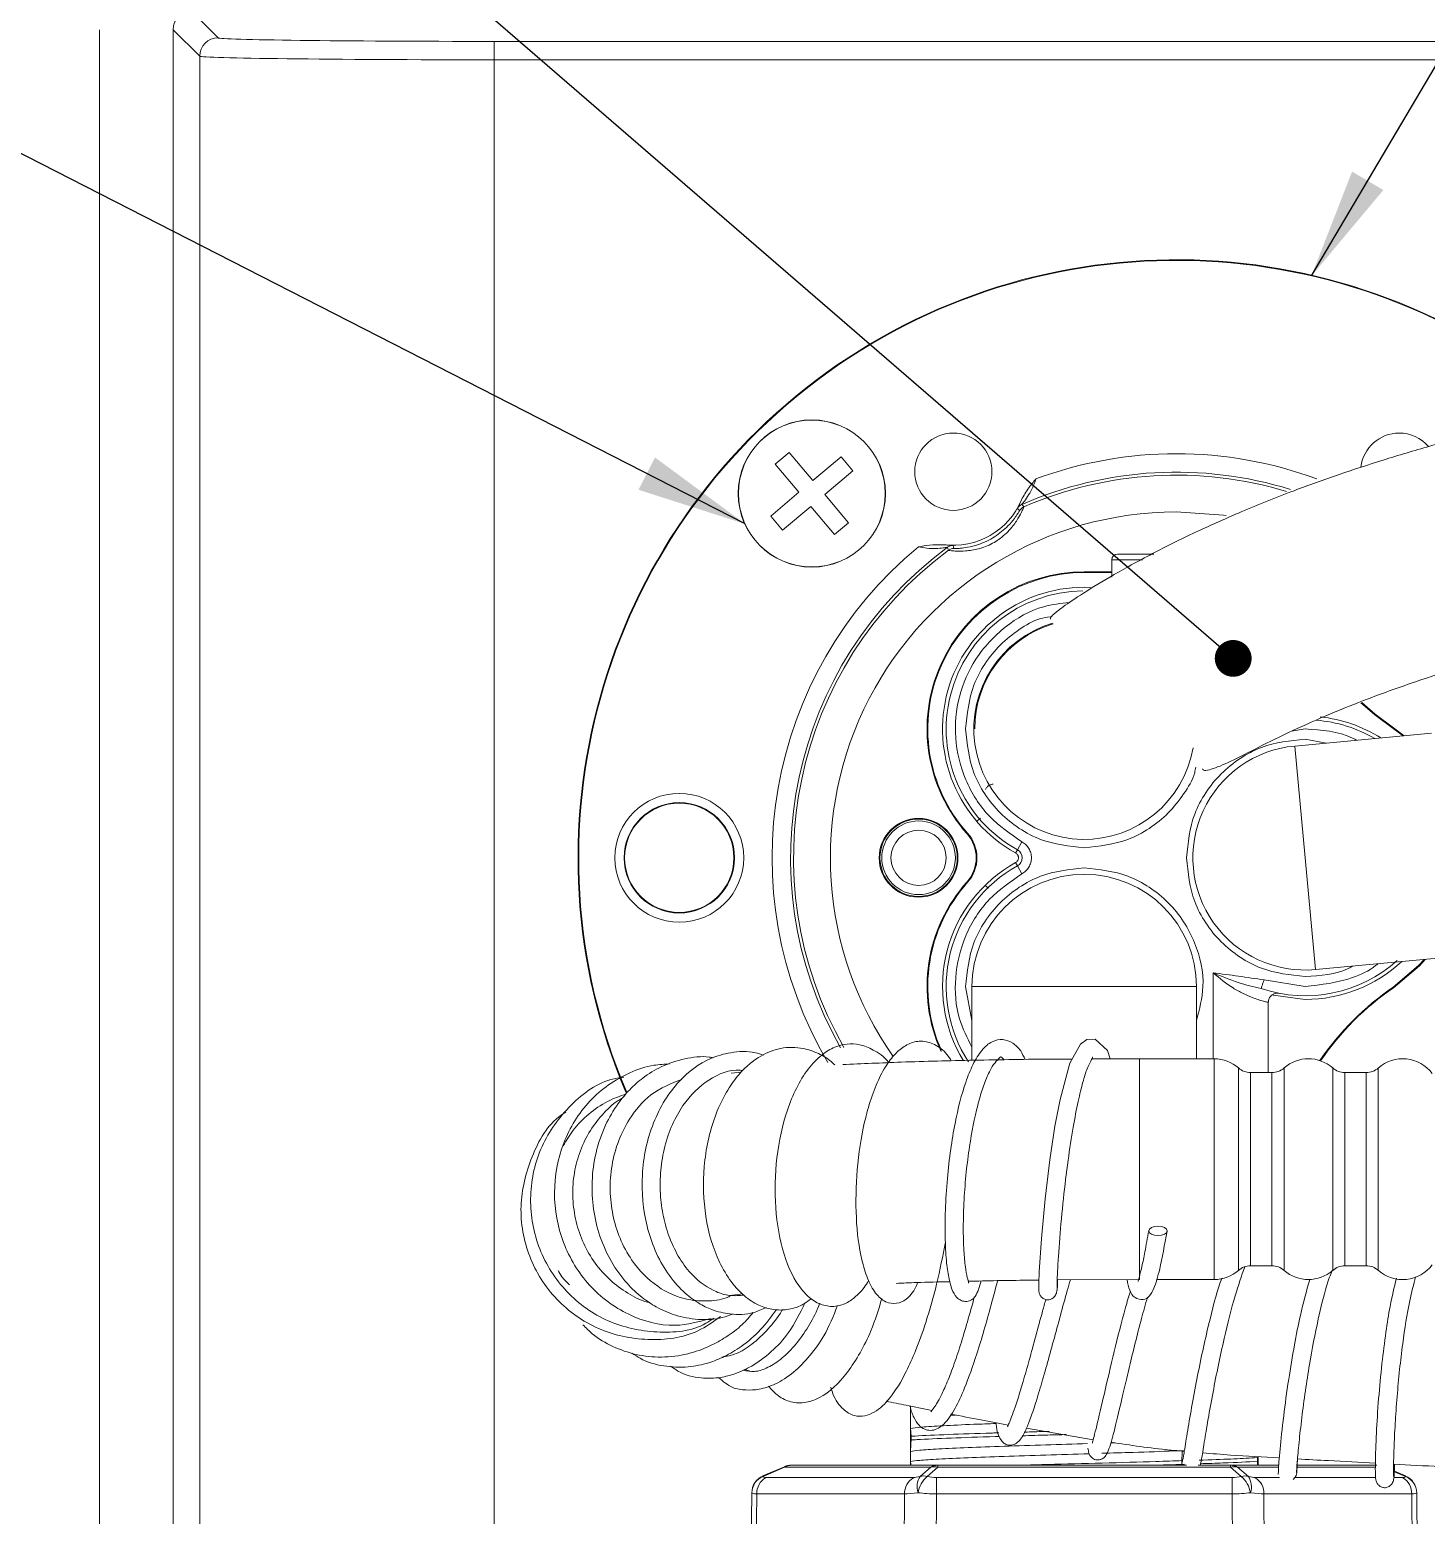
# Model space of a CAD drawing. Extents: x 14808 to 20058, y -13198 to -11680.
# Drawn here: x 18475.77 to 18513.7, y -12760 to -12719.64 of the extents above; entities that cross this region are included whole.
import ezdxf

# ---------------------------------------------------------------- set-up
doc = ezdxf.new("R2010")
doc.units = 0
doc.header["$LTSCALE"] = 7
doc.header["$MEASUREMENT"] = 0
doc.layers.get('0').update_dxf_attribs({"color": 2, "linetype": 'CONTINUOUS'})
doc.styles.add('GHS', font='romans', dxfattribs={"bigfont": 'ghs'})
doc.dimstyles.new('STANDARD$7', dxfattribs={"dimtxt": 3.5, "dimasz": 3, "dimexe": 1, "dimexo": 0.0625, "dimgap": 1, "dimtad": 1, "dimdec": 4, "dimzin": 0, "dimdsep": 46, "dimtxsty": 'GHS', "dimcen": 1, "dimclrt": 2, "dimadec": 0, "dimazin": 0, "dimtfac": 1, "dimtdec": 4, "dimtofl": 0, "dimtmove": 0, "dimatfit": 3, "dimfxl": 1, "dimtolj": 1, "dimtzin": 0, "dimarcsym": 0})

# ---------------------------------------------------------------- blocks, each defined once
blk = doc.blocks.new('A$C19D60699')
at = {"color": 7, "linetype": 'Continuous', "lineweight": 15}
for p, q in [((-21.375, 2.3), (-21.375, 2.061)), ((-21.3, 2.375), (-20.805, 2.375)), ((4.05, -0.375), (3.7, -0.375)), ((3.625, -1.788), (3.625, -0.45)), ((4.125, -0.45), (4.125, -1.5)), ((4.125, -1.5), (4.125, -1.864))]:
    blk.add_line(p, q, dxfattribs=at)
at = {"color": 8, "linetype": 'Continuous', "lineweight": 15}
for p, q in [((-20.958, 2.3), (-21.375, 2.3)), ((3.7, -0.375), (3.7, -1.803)), ((4.05, -1.5), (4.05, -0.375)), ((4.05, -1.854), (4.05, -1.5))]:
    blk.add_line(p, q, dxfattribs=at)
at = {"color": 7, "linetype": 'Continuous', "lineweight": 15}
for centre, start, end in [((-21.3, 2.3), 90, 180), ((3.7, -0.45), 90, 180), ((4.05, -0.45), 360, 90)]:
    blk.add_arc(centre, 0.075, start, end, dxfattribs=at)
blk = doc.blocks.new('A$C52DF3C04')
at = {"color": 7, "linetype": 'Continuous', "lineweight": 15}
for p, q in [((1.611, 32.62), (1.25, 32.981)), ((0, 10.231), (0, 32.731)), ((1, 32.731), (1.361, 32.37)), ((1, 10.231), (1, 32.731)), ((42.112, 32.572), (5.36, 32.572)), ((5.36, 32.572), (5.36, 32.322)), ((1.361, 32.37), (1.361, 10.591)), ((5.36, 10.64), (5.36, 32.322)), ((5.36, 32.322), (42.112, 32.322)), ((9.177, 26.828), (9.368, 26.989)), ((9.368, 26.989), (9.69, 26.607)), ((10.073, 26.929), (9.69, 26.607)), ((10.234, 26.738), (10.073, 26.929)), ((9.499, 26.446), (9.177, 26.828)), ((9.851, 26.415), (10.234, 26.738)), ((9.499, 26.446), (9.117, 26.123)), ((9.278, 25.932), (9.66, 26.254)), ((9.982, 25.872), (9.66, 26.254)), ((9.851, 26.415), (10.174, 26.033)), ((9.117, 26.123), (9.278, 25.932)), ((10.174, 26.033), (9.982, 25.872)), ((13.75, 25.531), (13.75, 25.308)), ((13.825, 25.606), (14.284, 25.606)), ((13.375, 25.366), (13.375, 25.356)), ((13.375, 25.366), (13.75, 25.366)), ((13.375, 25.356), (13.75, 25.356)), ((17.576, 23.246), (17.571, 23.237)), ((17.571, 23.237), (17.707, 23.137)), ((17.576, 23.246), (17.721, 23.138)), ((18.091, 23.172), (16.233, 22.999)), ((16.517, 19.962), (16.233, 22.999)), ((11.784, 21.808), (11.791, 21.814)), ((12.528, 21.699), (12.467, 21.59)), ((12.467, 21.59), (12.443, 21.546)), ((12.467, 21.371), (12.443, 21.415)), ((12.467, 21.371), (12.528, 21.262)), ((11.784, 21.154), (11.791, 21.147)), ((16.517, 19.962), (18.374, 20.136)), ((16.375, 19.731), (15.817, 19.822)), ((11.85, 19.731), (11.85, 18.73)), ((11.85, 19.731), (14.9, 19.731)), ((14.9, 18.751), (14.9, 19.731)), ((17.576, 19.716), (17.571, 19.724)), ((15.875, 18.563), (15.875, 19.516)), ((8.72, 18.57), (8.578, 18.556)), ((14.125, 18.751), (13.482, 18.748)), ((15.139, 18.751), (14.125, 18.751)), ((15.923, 18.563), (15.635, 18.563)), ((17.204, 18.563), (16.915, 18.563)), ((13.008, 15.746), (14.125, 15.751)), ((14.356, 15.751), (15.139, 15.751)), ((15.635, 15.938), (15.923, 15.938)), ((16.915, 15.938), (17.204, 15.938)), ((8.596, 15.537), (8.74, 15.556)), ((12.757, 15.609), (12.76, 15.625)), ((12.758, 15.607), (12.757, 15.613)), ((13.005, 15.612), (13.006, 15.606)), ((8.758, 14.53), (8.828, 14.511)), ((11.013, 13.23), (11.013, 14.025)), ((11.015, 13.866), (11.015, 13.728)), ((11.627, 13.911), (11.552, 13.908)), ((12.589, 13.73), (13.496, 13.576)), ((11.023, 13.572), (11.023, 13.622)), ((13.794, 13.534), (13.735, 13.532)), ((11.015, 13.416), (11.015, 13.278)), ((15.727, 13.332), (15.727, 13.282)), ((15.738, 13.344), (15.738, 13.23)), ((9.302, 13.209), (9.011, 13.083)), ((9.305, 13.203), (9.013, 13.077)), ((11.292, 13.203), (9.305, 13.203)), ((9.402, 13.23), (11.388, 13.23)), ((11.146, 13.077), (11.292, 13.203)), ((11.388, 13.203), (11.242, 13.077)), ((11.388, 13.23), (14.763, 13.23)), ((11.388, 13.23), (11.388, 13.203)), ((15.362, 13.203), (11.388, 13.203)), ((14.921, 13.23), (15.362, 13.23)), ((14.951, 13.241), (14.951, 13.242)), ((15.362, 13.23), (15.362, 13.203)), ((15.362, 13.23), (16.017, 13.23)), ((15.508, 13.077), (15.362, 13.203)), ((15.458, 13.203), (15.604, 13.077)), ((16.26, 13.14), (16.262, 13.133)), ((16.262, 13.137), (16.273, 13.314)), ((16.268, 13.23), (17.348, 13.23)), ((17.585, 13.06), (17.591, 13.242)), ((17.739, 13.083), (17.588, 13.148)), ((9.046, 13.06), (11.054, 13.06)), ((11.367, 13.06), (11.367, 12.839)), ((11.367, 13.06), (15.383, 13.06)), ((15.383, 13.06), (15.383, 12.839)), ((17.334, 13.067), (17.332, 13.075)), ((17.576, 13.046), (17.58, 13.052)), ((8.86, 12.856), (8.834, 10.23)), ((8.927, 12.839), (8.901, 10.23)), ((10.934, 12.839), (8.927, 12.839)), ((10.921, 10.23), (10.934, 12.839)), ((11.367, 12.839), (11.354, 10.23)), ((15.383, 12.839), (11.367, 12.839)), ((15.396, 10.23), (15.383, 12.839)), ((15.816, 12.839), (15.829, 10.23)), ((17.823, 12.839), (15.816, 12.839)), ((17.849, 10.23), (17.823, 12.839)), ((17.916, 10.23), (17.89, 12.856))]:
    blk.add_line(p, q, dxfattribs=at)
at = {"color": 8, "linetype": 'Continuous', "lineweight": 15}
for p, q in [((14.143, 25.531), (13.75, 25.531)), ((16.192, 23.201), (16.375, 23.231)), ((16.66, 23.039), (16.375, 23.093)), ((11.964, 22.019), (11.921, 21.984)), ((12.074, 21.068), (12.028, 21.106)), ((15.125, 19.919), (15.125, 18.751)), ((11.763, 19.731), (11.85, 19.272)), ((15.941, 19.613), (16.375, 19.556)), ((14.125, 18.751), (14.125, 15.751)), ((15.139, 18.751), (15.139, 15.751)), ((15.469, 17.251), (15.469, 18.626)), ((16.089, 18.626), (16.089, 15.876)), ((16.75, 17.251), (16.75, 18.626)), ((17.369, 18.626), (17.369, 15.876)), ((15.635, 18.563), (15.635, 15.938)), ((15.923, 15.938), (15.923, 18.563)), ((16.915, 18.563), (16.915, 15.938)), ((17.204, 15.938), (17.204, 18.563)), ((15.469, 15.876), (15.469, 17.251)), ((16.75, 15.876), (16.75, 17.251)), ((9.302, 13.209), (9.305, 13.203)), ((16.015, 13.203), (15.458, 13.203)), ((17.329, 13.203), (16.263, 13.203)), ((17.737, 13.077), (17.588, 13.141)), ((9.013, 13.077), (9.011, 13.083)), ((15.696, 13.06), (16.025, 13.06)), ((16.232, 13.06), (17.33, 13.06)), ((17.585, 13.06), (17.704, 13.06)), ((17.739, 13.083), (17.737, 13.077))]:
    blk.add_line(p, q, dxfattribs=at)
at = {"color": 7, "linetype": 'Continuous', "lineweight": 15, "flags": 128}
for points in [[(12.525, 26.281), (12.54, 26.265), (12.554, 26.249)], [(12.496, 26.198), (12.483, 26.211), (12.467, 26.228)], [(11.531, 25.658), (11.524, 25.679), (11.518, 25.699)], [(11.593, 25.723), (11.598, 25.706), (11.605, 25.683)], [(17.133, 23.586), (17.322, 23.422), (17.571, 23.237)], [(17.143, 23.59), (17.328, 23.43), (17.576, 23.246)], [(17.99, 20.1), (17.92, 20.021), (17.571, 19.724)], [(18.004, 20.101), (17.927, 20.015), (17.576, 19.716)], [(13.729, 18.749), (13.689, 18.862), (13.521, 19.019), (13.41, 19.011), (13.323, 18.95), (13.181, 18.691), (13.046, 18.199), (12.976, 17.835), (12.907, 17.376), (12.843, 16.848), (12.794, 16.31), (12.764, 15.857), (12.758, 15.7), (12.757, 15.61), (12.757, 15.61)], [(14.5, 16.413), (14.49, 16.437), (14.463, 16.458), (14.423, 16.471), (14.375, 16.476), (14.327, 16.471), (14.287, 16.458), (14.26, 16.437), (14.25, 16.413), (14.26, 16.388), (14.287, 16.368), (14.327, 16.354), (14.375, 16.349), (14.423, 16.354), (14.463, 16.368), (14.49, 16.388), (14.5, 16.413)]]:
    blk.add_lwpolyline(points, dxfattribs=at)
at = {"color": 8, "linetype": 'Continuous', "lineweight": 15, "flags": 128}
blk.add_lwpolyline([(15.304, 26.13), (15.265, 26.135), (14.625, 26.179)], dxfattribs=at)
at = {"color": 7, "linetype": 'Continuous', "lineweight": 15}
for centre, radius in [((9.675, 26.43), 1), ((9.675, 26.43), 0.997), ((11.597, 26.726), 0.525), ((7.875, 21.481), 0.875), ((7.875, 21.481), 0.75), ((7.875, 21.481), 0.742), ((11.125, 21.481), 0.535), ((11.125, 21.481), 0.525), ((11.125, 21.481), 0.5), ((11.125, 21.481), 0.375)]:
    blk.add_circle(centre, radius, dxfattribs=at)
for centre, radius, start, end in [((1.611, 32.37), 0.25, 90.0115, 179.9885), ((14.625, 21.481), 8.125, 48.4739, 203.0662), ((14.625, 21.481), 8.116, 48.5145, 203.035), ((17.653, 26.726), 0.525, 90, 173.3782), ((17.653, 26.726), 0.525, 40.9309, 90), ((14.625, 21.481), 5.489, 69.6538, 110.3462), ((11.597, 26.726), 1, 262.3833, 337.6167), ((12.575, 26.166), 0.125, 113.6279, 150.242), ((12.604, 26.134), 0.125, 113.4778, 149.5756), ((14.625, 21.481), 5.239, 126.3736, 209.5131), ((11.592, 25.598), 0.125, 89.758, 126.3721), ((11.605, 25.558), 0.125, 90.4244, 126.5222), ((13.825, 25.531), 0.075, 90, 180), ((13.375, 23.231), 2.135, 90, 221.8103), ((13.375, 23.231), 2.125, 90, 221.8103), ((13.375, 23.231), 1.875, 90.6571, 241.045), ((13.375, 23.231), 1.5, 106.7024, 350.1312), ((13.375, 23.231), 1.488, 106.573, 180), ((16.375, 21.481), 1.875, 59.7551, 85.4114), ((16.375, 21.481), 1.525, 95.3322, 275.3322), ((11.418, 21.481), 0.49, 318.1897, 41.8103), ((11.418, 21.481), 0.5, 318.1897, 41.8103), ((12.407, 21.481), 0.125, 298.955, 61.045), ((13.375, 19.731), 1.875, 118.955, 213.0116), ((13.375, 19.731), 1.525, 0, 180), ((13.375, 19.731), 2.135, 138.1897, 204.3326), ((13.375, 19.731), 2.125, 138.1897, 203.959), ((16.375, 21.481), 1.875, 251.4088, 311.8562), ((19.681, 16.624), 3.75, 124.2397, 145.9083), ((19.681, 16.624), 3.74, 124.2397, 145.867), ((15.139, 18.251), 0.5, 48.5904, 90), ((15.635, 18.813), 0.25, 228.5904, 270), ((15.923, 18.813), 0.25, 270, 311.4096), ((16.419, 18.251), 0.5, 48.5904, 131.4096), ((16.915, 18.813), 0.25, 228.5904, 270), ((17.204, 18.813), 0.25, 270, 311.4096), ((17.7, 18.251), 0.5, 36.8699, 131.4096), ((17.7, 16.251), 0.5, 228.5904, 323.1301), ((15.139, 16.251), 0.5, 270, 311.4096), ((15.635, 15.688), 0.25, 90, 131.4096), ((15.923, 15.688), 0.25, 48.5904, 90), ((16.419, 16.251), 0.5, 228.5904, 311.4096), ((16.915, 15.688), 0.25, 90, 131.4096), ((17.204, 15.688), 0.25, 48.5904, 90), ((9.402, 12.98), 0.25, 90, 113.4132), ((9.402, 13.036), 0.193, 90.2035, 120.2919), ((11.389, 13.036), 0.193, 90.2035, 120.2919), ((11.34, 13.004), 0.205, 76.3117, 103.6883), ((15.361, 13.036), 0.193, 59.7081, 89.7965), ((15.41, 13.004), 0.205, 76.3117, 103.6883), ((9.11, 12.853), 0.25, 113.4132, 179.4227), ((9.102, 12.851), 0.242, 111.5983, 178.9756), ((9.183, 12.843), 0.256, 122.1355, 181.0847), ((11.19, 12.843), 0.256, 122.1355, 181.0847), ((11.363, 12.937), 0.259, 147.2205, 198.2575), ((11.488, 12.792), 0.376, 130.7944, 170.2416), ((11.194, 12.878), 0.205, 76.3117, 103.6883), ((15.556, 12.878), 0.205, 76.3117, 103.6883), ((15.262, 12.792), 0.376, 9.7584, 49.2056), ((15.387, 12.937), 0.259, 341.7425, 32.7795), ((15.56, 12.843), 0.256, 358.9153, 57.8645), ((17.567, 12.843), 0.256, 358.9153, 57.8645), ((17.648, 12.851), 0.242, 1.0244, 68.4017), ((17.64, 12.853), 0.25, 0.5773, 66.5868)]:
    blk.add_arc(centre, radius, start, end, dxfattribs=at)
at = {"color": 8, "linetype": 'Continuous', "lineweight": 15}
for centre, radius, start, end in [((14.625, 21.481), 5.239, 72.7695, 113.6264), ((14.625, 21.481), 5.198, 73.2473, 113.4763), ((14.625, 21.481), 4.698, 90, 215.1014), ((14.625, 21.481), 5.489, 129.6538, 210.4567), ((14.625, 21.481), 5.198, 126.5237, 209.7314), ((13.375, 23.231), 1.925, 87.5019, 241.045), ((16.375, 21.481), 1.925, 57.7245, 83.9626), ((13.375, 19.731), 1.925, 118.955, 211.5294), ((16.375, 21.481), 1.925, 270, 312.9398)]:
    blk.add_arc(centre, radius, start, end, dxfattribs=at)
at = {"color": 7, "linetype": 'Continuous', "lineweight": 15}
for centre, major_axis, ratio, start_param, end_param in [((1.25, 32.731), (-0.177, 0.177), 0.999829, 5.497873, 7.068498), ((5.36, 32.621), (3.75, 0), 0.013091, 3.154683, 4.712389), ((5.36, 32.371), (4, 0), 0.012273, 3.154683, 4.712389), ((9.264, 13.186), (0.25, 0.114), 0.207708, 3.044377, 3.567954), ((11.271, 13.186), (0.249, 0.114), 0.208515, 3.568683, 4.092259), ((11.368, 13.186), (0.25, 0), 0.5022, 4.18537, 4.708946), ((15.382, 13.186), (0.25, 0), 0.5022, 4.715831, 5.239408), ((15.479, 13.186), (0.249, -0.114), 0.208515, 5.332518, 5.856095), ((17.486, 13.186), (0.25, -0.114), 0.207708, 5.856824, 6.380401), ((9.361, 12.962), (0.501, 0.108), 0.119545, 3.114593, 3.63817), ((11.368, 12.962), (0.5, 0.109), 0.115521, 3.639423, 4.163), ((11.368, 12.962), (0.5, -0.001), 0.246743, 4.188103, 4.71168), ((15.382, 12.962), (0.5, 0.001), 0.246743, 4.713098, 5.236675), ((15.382, 12.962), (0.5, -0.109), 0.115521, 5.261778, 5.785355), ((17.389, 12.962), (0.501, -0.108), 0.119545, 5.786608, 6.310185)]:
    blk.add_ellipse(centre, major_axis=major_axis, ratio=ratio, start_param=start_param, end_param=end_param, dxfattribs=at)
for points, knots in [([(44.75, 20.856), (44.603, 20.858), (44.333, 20.862), (43.897, 20.911), (43.502, 20.997), (43.185, 21.113), (42.918, 21.242), (42.688, 21.383), (42.428, 21.581), (42.164, 21.822), (41.886, 22.12), (41.598, 22.462), (41.154, 23.024), (40.543, 23.813), (39.763, 24.692), (38.96, 25.424), (38.256, 25.957), (37.524, 26.418), (36.725, 26.834), (35.794, 27.225), (34.704, 27.576), (33.5, 27.858), (32.21, 28.063), (30.797, 28.202), (29.225, 28.283), (27.502, 28.298), (25.698, 28.245), (23.909, 28.12), (22.243, 27.934), (20.772, 27.705), (19.627, 27.472), (18.748, 27.26), (18.071, 27.077), (17.437, 26.888), (16.821, 26.686), (16.17, 26.452), (15.528, 26.194), (14.896, 25.912), (14.312, 25.624), (13.772, 25.327), (13.353, 25.072), (13.076, 24.885), (12.953, 24.787), (12.913, 24.74), (12.915, 24.728), (12.917, 24.722)], [0, 0, 0, 0, 0.009565, 0.017466, 0.030406, 0.041174, 0.049364, 0.062119, 0.076989, 0.094777, 0.1143, 0.135311, 0.157578, 0.212347, 0.265924, 0.298766, 0.32845, 0.354698, 0.379952, 0.40757, 0.437039, 0.466255, 0.49546, 0.525602, 0.559442, 0.596715, 0.636226, 0.675953, 0.712392, 0.744424, 0.772658, 0.789632, 0.805557, 0.821013, 0.83605, 0.852149, 0.872159, 0.88956, 0.908868, 0.929751, 0.949629, 0.968036, 0.985126, 0.993231, 1, 1, 1, 1]), ([(12.522, 26.345), (12.553, 26.4), (12.61, 26.499), (12.686, 26.586), (12.716, 26.627), (12.716, 26.627)], [0, 0, 0, 0, 0.55238, 0.994681, 1, 1, 1, 1]), ([(12.716, 26.627), (12.716, 26.627), (12.706, 26.588), (12.677, 26.51), (12.621, 26.409), (12.567, 26.334), (12.535, 26.293), (12.526, 26.282), (12.525, 26.281), (12.525, 26.281)], [0, 0, 0, 0, 0.003419, 0.237639, 0.495101, 0.739644, 0.890398, 0.971589, 1, 1, 1, 1]), ([(12.554, 26.249), (12.553, 26.245), (12.551, 26.238), (12.528, 26.186), (12.482, 26.096), (12.39, 25.959), (12.281, 25.853), (12.151, 25.762), (12.051, 25.712), (11.903, 25.667), (11.771, 25.646), (11.644, 25.646), (11.57, 25.652), (11.536, 25.657), (11.532, 25.658), (11.531, 25.658)], [0, 0, 0, 0, 0.065322, 0.12821, 0.205741, 0.311583, 0.443567, 0.470152, 0.590712, 0.634815, 0.745457, 0.832283, 0.900886, 0.961777, 1, 1, 1, 1]), ([(12.467, 26.228), (12.468, 26.231), (12.471, 26.236), (12.493, 26.278), (12.512, 26.322), (12.522, 26.345)], [0, 0, 0, 0, 0.282139, 0.635067, 1, 1, 1, 1]), ([(11.605, 25.683), (11.606, 25.683), (11.608, 25.682), (11.635, 25.682), (11.696, 25.685), (11.8, 25.698), (11.965, 25.74), (12.16, 25.833), (12.324, 25.967), (12.423, 26.082), (12.469, 26.151), (12.492, 26.19), (12.495, 26.195), (12.496, 26.198)], [0, 0, 0, 0, 0.03527, 0.091726, 0.156422, 0.241282, 0.355267, 0.532304, 0.700733, 0.8069, 0.881035, 0.939681, 1, 1, 1, 1]), ([(11.122, 25.707), (11.123, 25.707), (11.173, 25.713), (11.286, 25.734), (11.4, 25.734), (11.464, 25.734)], [0, 0, 0, 0, 0.005319, 0.440224, 1, 1, 1, 1]), ([(11.518, 25.699), (11.516, 25.699), (11.515, 25.699), (11.497, 25.696), (11.451, 25.689), (11.359, 25.681), (11.243, 25.682), (11.161, 25.699), (11.122, 25.707)], [0, 0, 0, 0, 0.081509, 0.109549, 0.26032, 0.50489, 0.762379, 1, 1, 1, 1]), ([(11.464, 25.734), (11.489, 25.732), (11.537, 25.726), (11.584, 25.724), (11.59, 25.724), (11.593, 25.723)], [0, 0, 0, 0, 0.364933, 0.717861, 1, 1, 1, 1]), ([(14.98, 22.69), (14.984, 22.685), (15.001, 22.66), (15.098, 22.68), (15.295, 22.752), (15.661, 22.943), (16.113, 23.168), (16.63, 23.402), (17.185, 23.627), (17.771, 23.841), (18.417, 24.052), (19.216, 24.285), (20.211, 24.53), (21.387, 24.765), (22.635, 24.963), (23.912, 25.112), (25.253, 25.216), (26.634, 25.28), (28.1, 25.302), (29.569, 25.269), (30.892, 25.19), (32.017, 25.065), (32.944, 24.907), (33.884, 24.689), (34.797, 24.398), (35.724, 23.993), (36.524, 23.515), (37.212, 22.971), (37.799, 22.397), (38.141, 21.985), (38.303, 21.79)], [0, 0, 0, 0, 0.00453, 0.02227, 0.055297, 0.085408, 0.112761, 0.137394, 0.159476, 0.184736, 0.207357, 0.231812, 0.270702, 0.309432, 0.348385, 0.391895, 0.430976, 0.474146, 0.520535, 0.567541, 0.611598, 0.645178, 0.676123, 0.70536, 0.747347, 0.787938, 0.84073, 0.893073, 0.949166, 1, 1, 1, 1]), ([(11.763, 23.231), (11.784, 23.028), (11.817, 22.716), (12.018, 22.34), (12.226, 22.082), (12.485, 21.874), (12.86, 21.673), (13.172, 21.64), (13.375, 21.618)], [0, 0, 0, 0, 0.2394568, 0.3683607, 0.5, 0.6316393, 0.7605432, 1, 1, 1, 1]), ([(16.375, 23.093), (16.172, 23.072), (15.86, 23.039), (15.485, 22.837), (15.226, 22.629), (15.018, 22.371), (14.817, 21.996), (14.784, 21.684), (14.763, 21.481)], [0, 0, 0, 0, 0.239457, 0.368361, 0.5, 0.631639, 0.760543, 1, 1, 1, 1]), ([(12.036, 22.409), (12.042, 22.42), (12.052, 22.443), (12.08, 22.467), (12.11, 22.479), (12.13, 22.48), (12.138, 22.481)], [0, 0, 0, 0, 0.276061, 0.552939, 0.813412, 1, 1, 1, 1]), ([(12.528, 21.262), (12.546, 21.274), (12.584, 21.299), (12.624, 21.352), (12.651, 21.414), (12.66, 21.481), (12.651, 21.547), (12.624, 21.609), (12.584, 21.663), (12.546, 21.687), (12.528, 21.699)], [0, 0, 0, 0, 0.124936, 0.249995, 0.374871, 0.499995, 0.624871, 0.749995, 0.874936, 1, 1, 1, 1]), ([(12.443, 21.546), (12.449, 21.543), (12.46, 21.535), (12.472, 21.519), (12.479, 21.504), (12.481, 21.491), (12.482, 21.478), (12.48, 21.461), (12.473, 21.445), (12.467, 21.436), (12.463, 21.431), (12.456, 21.424), (12.449, 21.419), (12.443, 21.415)], [0, 0, 0, 0, 0.124886, 0.249771, 0.373248, 0.435647, 0.499896, 0.62483, 0.749764, 0.812417, 0.83312, 0.874303, 1, 1, 1, 1]), ([(14.763, 21.481), (14.784, 21.278), (14.817, 20.966), (15.018, 20.59), (15.226, 20.332), (15.485, 20.124), (15.86, 19.923), (16.172, 19.89), (16.375, 19.868)], [0, 0, 0, 0, 0.2394568, 0.3683607, 0.5, 0.6316393, 0.7605432, 1, 1, 1, 1]), ([(13.375, 21.343), (13.172, 21.322), (12.86, 21.289), (12.485, 21.087), (12.226, 20.879), (12.018, 20.621), (11.817, 20.246), (11.784, 19.934), (11.763, 19.731)], [0, 0, 0, 0, 0.239457, 0.368361, 0.5, 0.631639, 0.760543, 1, 1, 1, 1]), ([(15.125, 19.919), (15.214, 19.845), (15.347, 19.734), (15.534, 19.634), (15.615, 19.6), (15.655, 19.583)], [0, 0, 0, 0, 0.505824, 0.754186, 1, 1, 1, 1]), ([(15.777, 19.704), (15.673, 19.728), (15.456, 19.781), (15.239, 19.872), (15.125, 19.919)], [0, 0, 0, 0, 0.477576, 1, 1, 1, 1]), ([(15.817, 19.822), (15.702, 19.839), (15.471, 19.873), (15.24, 19.904), (15.125, 19.919)], [0, 0, 0, 0, 0.499949, 1, 1, 1, 1]), ([(15.655, 19.583), (15.712, 19.564), (15.801, 19.533), (15.864, 19.519), (15.871, 19.517), (15.875, 19.516)], [0, 0, 0, 0, 0.459518, 0.719399, 1, 1, 1, 1]), ([(11.563, 18.737), (11.539, 18.77), (11.466, 18.871), (11.324, 18.965), (11.139, 19.004), (10.966, 18.951), (10.818, 18.837), (10.684, 18.668), (10.56, 18.434), (10.453, 18.141), (10.347, 17.722), (10.271, 17.159), (10.27, 16.494), (10.343, 16.012), (10.453, 15.697), (10.566, 15.52), (10.701, 15.422), (10.913, 15.425), (11.042, 15.549), (11.104, 15.685), (11.116, 15.711)], [0, 0, 0, 0, 0.0254332, 0.0784157, 0.1282666, 0.174596, 0.217515, 0.2633911, 0.3149084, 0.3668759, 0.416045, 0.5077088, 0.5990357, 0.6936165, 0.7457901, 0.8015259, 0.8531418, 0.8974176, 0.9809273, 1, 1, 1, 1]), ([(12.572, 18.74), (12.553, 18.782), (12.507, 18.881), (12.405, 18.969), (12.27, 19.027), (12.11, 18.991), (11.981, 18.875), (11.863, 18.686), (11.735, 18.37), (11.633, 17.972), (11.557, 17.512), (11.511, 17.11), (11.485, 16.685), (11.483, 16.293), (11.502, 15.98), (11.535, 15.761), (11.574, 15.618), (11.626, 15.518), (11.703, 15.459), (11.808, 15.446), (11.917, 15.52), (11.952, 15.653), (11.973, 15.732)], [0, 0, 0, 0, 0.029923, 0.072216, 0.11612, 0.1625, 0.21543, 0.270059, 0.320674, 0.414263, 0.465999, 0.522456, 0.583654, 0.648023, 0.705994, 0.756045, 0.798229, 0.839747, 0.863141, 0.887816, 0.933478, 1, 1, 1, 1]), ([(8.335, 18.764), (8.317, 18.767), (8.189, 18.791), (7.946, 18.758), (7.64, 18.66), (7.391, 18.507), (7.196, 18.334), (7.022, 18.124), (6.856, 17.84), (6.733, 17.481), (6.68, 17.091), (6.699, 16.706), (6.787, 16.334), (6.942, 15.989), (7.143, 15.709), (7.355, 15.511), (7.573, 15.366), (7.827, 15.254), (8.132, 15.199), (8.406, 15.208), (8.558, 15.268), (8.607, 15.287)], [0, 0, 0, 0, 0.010078, 0.071636, 0.134069, 0.18715, 0.228945, 0.271707, 0.329098, 0.395072, 0.458427, 0.519246, 0.580747, 0.64381, 0.705817, 0.755994, 0.796534, 0.846554, 0.907987, 0.9705, 1, 1, 1, 1]), ([(9.017, 18.798), (8.981, 18.811), (8.836, 18.86), (8.589, 18.848), (8.228, 18.746), (7.917, 18.518), (7.671, 18.193), (7.516, 17.884), (7.413, 17.539), (7.349, 17.063), (7.394, 16.575), (7.542, 16.135), (7.709, 15.831), (7.913, 15.592), (8.121, 15.433), (8.334, 15.328), (8.585, 15.269), (8.842, 15.274), (8.998, 15.346), (9.055, 15.371)], [0, 0, 0, 0, 0.022253, 0.088575, 0.144073, 0.24287, 0.299312, 0.356604, 0.414118, 0.471025, 0.580613, 0.636799, 0.695785, 0.755737, 0.80526, 0.844778, 0.895988, 0.962589, 1, 1, 1, 1]), ([(9.987, 18.666), (9.965, 18.687), (9.889, 18.759), (9.734, 18.841), (9.495, 18.916), (9.222, 18.903), (8.974, 18.795), (8.788, 18.651), (8.635, 18.485), (8.486, 18.261), (8.311, 17.875), (8.186, 17.299), (8.209, 16.59), (8.369, 16.058), (8.576, 15.71), (8.768, 15.509), (8.964, 15.389), (9.154, 15.335), (9.346, 15.336), (9.525, 15.384), (9.627, 15.462), (9.668, 15.492)], [0, 0, 0, 0, 0.015975, 0.055796, 0.101667, 0.165268, 0.221472, 0.260005, 0.296477, 0.341471, 0.392851, 0.492388, 0.589082, 0.687363, 0.740152, 0.795021, 0.843054, 0.881744, 0.922263, 0.968795, 1, 1, 1, 1]), ([(10.718, 18.7), (10.718, 18.701), (10.656, 18.783), (10.523, 18.87), (10.28, 18.972), (10.028, 18.944), (9.799, 18.805), (9.62, 18.619), (9.462, 18.362), (9.301, 17.971), (9.18, 17.414), (9.163, 16.711), (9.278, 16.066), (9.476, 15.664), (9.682, 15.464), (9.856, 15.383), (10.039, 15.383), (10.196, 15.452), (10.327, 15.572), (10.411, 15.666), (10.444, 15.741), (10.445, 15.743)], [0, 0, 0, 0, 0.000684, 0.054192, 0.098295, 0.173351, 0.217126, 0.268196, 0.319602, 0.368285, 0.459952, 0.551024, 0.645519, 0.740602, 0.786816, 0.833197, 0.879433, 0.919986, 0.955847, 0.999366, 1, 1, 1, 1]), ([(11.797, 15.705), (11.801, 15.705), (11.813, 15.702), (11.781, 15.781), (11.76, 15.919), (11.737, 16.147), (11.729, 16.457), (11.739, 16.824), (11.769, 17.201), (11.825, 17.646), (11.903, 18.041), (11.994, 18.352), (12.069, 18.543), (12.144, 18.686), (12.237, 18.767), (12.237, 18.797), (12.281, 18.739), (12.288, 18.731)], [0, 0, 0, 0, 0.022223, 0.073994, 0.13319, 0.200971, 0.277295, 0.356964, 0.431346, 0.500236, 0.620722, 0.678056, 0.739835, 0.805666, 0.870844, 0.980476, 1, 1, 1, 1]), ([(13.005, 15.614), (13.005, 15.64), (13.005, 15.69), (13.014, 15.902), (13.037, 16.279), (13.087, 16.825), (13.151, 17.354), (13.22, 17.809), (13.289, 18.167), (13.355, 18.435), (13.422, 18.663), (13.502, 18.774), (13.484, 18.772), (13.481, 18.772)], [0, 0, 0, 0, 0.077666, 0.152051, 0.290306, 0.415578, 0.52779, 0.626879, 0.712785, 0.788112, 0.856947, 0.974086, 1, 1, 1, 1]), ([(7.744, 18.68), (7.673, 18.676), (7.487, 18.668), (7.099, 18.536), (6.632, 18.211), (6.266, 17.622), (6.138, 16.932), (6.264, 16.239), (6.626, 15.643), (7.17, 15.243), (7.776, 15.077), (8.147, 15.179), (8.309, 15.224)], [0, 0, 0, 0, 0.0381755, 0.0990393, 0.2164066, 0.3323038, 0.4479025, 0.5633043, 0.6786546, 0.7940793, 0.9096594, 1, 1, 1, 1]), ([(8.755, 15.54), (8.689, 15.534), (8.563, 15.523), (8.324, 15.595), (8.083, 15.76), (7.876, 16.028), (7.741, 16.301), (7.653, 16.601), (7.611, 16.916), (7.616, 17.241), (7.671, 17.562), (7.774, 17.861), (7.96, 18.197), (8.27, 18.491), (8.568, 18.613), (8.726, 18.592), (8.739, 18.591)], [0, 0, 0, 0, 0.060507, 0.11624, 0.220202, 0.289197, 0.356236, 0.420317, 0.483278, 0.547666, 0.613411, 0.679313, 0.744675, 0.865251, 0.988847, 1, 1, 1, 1]), ([(13.211, 18.747), (13.127, 18.747), (12.68, 18.745), (11.9, 18.733), (10.936, 18.71), (10.357, 18.683), (10.094, 18.671)], [0, 0, 0, 0, 0.07906, 0.418846, 0.735858, 1, 1, 1, 1]), ([(7.121, 18.501), (7.062, 18.492), (6.776, 18.447), (6.348, 18.109), (5.952, 17.543), (5.811, 16.848), (5.938, 16.153), (6.316, 15.557), (6.892, 15.146), (7.563, 15.007), (8.089, 15.05), (8.309, 15.202), (8.345, 15.227)], [0, 0, 0, 0, 0.031262, 0.149827, 0.268349, 0.386761, 0.50504, 0.623213, 0.741333, 0.859447, 0.977608, 1, 1, 1, 1]), ([(8.579, 15.536), (8.568, 15.53), (8.474, 15.48), (8.275, 15.453), (7.944, 15.468), (7.565, 15.633), (7.252, 15.952), (7.062, 16.304), (6.964, 16.627), (6.926, 16.964), (6.951, 17.309), (7.041, 17.641), (7.212, 17.977), (7.49, 18.307), (7.764, 18.414), (7.911, 18.471)], [0, 0, 0, 0, 0.009368, 0.078987, 0.150185, 0.25973, 0.372851, 0.443029, 0.511704, 0.578961, 0.648085, 0.720426, 0.789415, 0.887238, 1, 1, 1, 1]), ([(6.298, 17.566), (6.34, 17.638), (6.435, 17.801), (6.642, 18.006), (6.886, 18.177), (7.068, 18.243), (7.154, 18.274)], [0, 0, 0, 0, 0.220411, 0.490016, 0.759559, 1, 1, 1, 1]), ([(7.473, 15.439), (7.462, 15.441), (7.358, 15.463), (7.171, 15.563), (6.928, 15.738), (6.725, 15.969), (6.567, 16.238), (6.465, 16.537), (6.42, 16.85), (6.435, 17.166), (6.51, 17.469), (6.639, 17.75), (6.821, 17.99), (6.981, 18.15), (7.087, 18.208), (7.108, 18.219)], [0, 0, 0, 0, 0.009811, 0.097839, 0.185935, 0.274103, 0.362312, 0.450527, 0.538721, 0.626851, 0.714887, 0.802796, 0.890585, 0.978317, 1, 1, 1, 1]), ([(6.334, 18.026), (6.313, 18.013), (6.096, 17.877), (5.844, 17.423), (5.677, 16.751), (5.801, 16.049), (6.178, 15.454), (6.758, 15.044), (7.443, 14.899), (8.048, 14.973), (8.335, 15.177), (8.434, 15.248)], [0, 0, 0, 0, 0.014282, 0.145368, 0.276493, 0.407612, 0.538667, 0.669631, 0.800492, 0.931267, 1, 1, 1, 1]), ([(13.957, 15.75), (13.967, 15.699), (13.986, 15.6), (14.051, 15.499), (14.183, 15.463), (14.269, 15.528), (14.331, 15.641), (14.409, 15.901), (14.467, 16.224), (14.499, 16.407)], [0, 0, 0, 0, 0.113966, 0.221495, 0.323117, 0.418959, 0.549265, 0.743638, 1, 1, 1, 1]), ([(14.251, 16.418), (14.233, 16.317), (14.2, 16.129), (14.152, 15.89), (14.109, 15.745), (14.109, 15.729), (14.109, 15.724)], [0, 0, 0, 0, 0.2692748, 0.4999691, 0.8470901, 1, 1, 1, 1]), ([(9.933, 14.288), (9.942, 14.258), (9.983, 14.125), (10.086, 13.991), (10.237, 13.893), (10.393, 13.89), (10.562, 13.96), (10.751, 14.14), (10.932, 14.437), (11.095, 14.8), (11.238, 15.198), (11.386, 15.719), (11.453, 16.072), (11.489, 16.261)], [0, 0, 0, 0, 0.029575, 0.130732, 0.210634, 0.274227, 0.333016, 0.443294, 0.570254, 0.648248, 0.743258, 0.862572, 1, 1, 1, 1]), ([(6.382, 15.68), (6.346, 15.715), (6.285, 15.773), (6.245, 15.847), (6.228, 15.876)], [0, 0, 0, 0, 0.597539, 1, 1, 1, 1]), ([(11.798, 15.728), (11.846, 15.729), (12.16, 15.737), (12.484, 15.741), (12.76, 15.743)], [0, 0, 0, 0, 0.151733, 1, 1, 1, 1]), ([(12.179, 13.806), (12.18, 13.799), (12.185, 13.685), (12.217, 13.605), (12.275, 13.528), (12.339, 13.497), (12.409, 13.502), (12.49, 13.546), (12.548, 13.633), (12.622, 13.798), (12.693, 14.002), (12.776, 14.271), (12.865, 14.581), (12.957, 14.917), (13.051, 15.263), (13.128, 15.546), (13.172, 15.699), (13.186, 15.747)], [0, 0, 0, 0, 0.007454, 0.127707, 0.173855, 0.205985, 0.233838, 0.266521, 0.368803, 0.442633, 0.528621, 0.615431, 0.701996, 0.788395, 0.874685, 0.960946, 1, 1, 1, 1]), ([(13.007, 15.602), (13.009, 15.619), (13.01, 15.642), (13.011, 15.723), (13.011, 15.746)], [0, 0, 0, 0, 0.722347, 1, 1, 1, 1]), ([(15.243, 15.772), (15.23, 15.733), (15.159, 15.53), (15.064, 15.142), (14.96, 14.679), (14.882, 14.286), (14.813, 13.9), (14.757, 13.564), (14.717, 13.316), (14.709, 13.285), (14.704, 13.269)], [0, 0, 0, 0, 0.0427838, 0.2216468, 0.3265806, 0.4414938, 0.5663452, 0.7010805, 0.8456393, 1, 1, 1, 1]), ([(14.949, 13.228), (14.954, 13.246), (14.963, 13.28), (15.001, 13.518), (15.054, 13.837), (15.12, 14.206), (15.194, 14.582), (15.292, 15.033), (15.413, 15.517), (15.511, 15.798), (15.554, 15.923)], [0, 0, 0, 0, 0.1402, 0.271338, 0.393473, 0.506632, 0.610862, 0.706207, 0.869636, 1, 1, 1, 1]), ([(16.437, 15.751), (16.394, 15.593), (16.318, 15.32), (16.224, 14.843), (16.145, 14.37), (16.077, 13.863), (16.038, 13.491), (16.018, 13.263), (16.011, 13.15), (16.01, 13.098), (16.011, 13.112), (16.012, 13.114)], [0, 0, 0, 0, 0.151926, 0.26259, 0.391559, 0.538765, 0.704181, 0.79416, 0.888758, 0.987993, 1, 1, 1, 1]), ([(16.26, 13.139), (16.259, 13.133), (16.257, 13.114), (16.265, 13.255), (16.289, 13.517), (16.327, 13.858), (16.375, 14.225), (16.446, 14.681), (16.542, 15.184), (16.65, 15.626), (16.716, 15.809), (16.74, 15.878)], [0, 0, 0, 0, 0.0575878, 0.1900141, 0.3131494, 0.4269513, 0.5314215, 0.6265389, 0.7879656, 0.9201573, 1, 1, 1, 1]), ([(17.615, 15.768), (17.585, 15.646), (17.531, 15.425), (17.468, 15.019), (17.414, 14.591), (17.369, 14.11), (17.339, 13.634), (17.326, 13.221), (17.329, 13.114), (17.33, 13.059)], [0, 0, 0, 0, 0.129906, 0.234636, 0.355594, 0.492688, 0.645841, 0.81499, 1, 1, 1, 1]), ([(17.578, 13.064), (17.577, 13.102), (17.574, 13.178), (17.58, 13.446), (17.596, 13.778), (17.622, 14.147), (17.656, 14.519), (17.709, 14.967), (17.78, 15.427), (17.848, 15.684), (17.876, 15.789)], [0, 0, 0, 0, 0.137661, 0.267488, 0.389455, 0.503594, 0.609901, 0.7084, 0.881294, 1, 1, 1, 1]), ([(10.819, 15.699), (10.911, 15.703), (11.146, 15.714), (11.397, 15.719), (11.549, 15.722)], [0, 0, 0, 0, 0.394491, 1, 1, 1, 1]), ([(11.01, 14.034), (11.01, 14.033), (11.02, 13.966), (11.06, 13.88), (11.122, 13.773), (11.195, 13.715), (11.294, 13.695), (11.379, 13.719), (11.492, 13.799), (11.619, 13.982), (11.762, 14.295), (11.895, 14.669), (12.016, 15.063), (12.111, 15.403), (12.168, 15.626), (12.196, 15.735)], [0, 0, 0, 0, 0.00027, 0.07371, 0.146831, 0.203974, 0.247646, 0.301661, 0.367805, 0.487039, 0.59533, 0.738213, 0.82364, 0.914145, 1, 1, 1, 1]), ([(12.757, 15.612), (12.758, 15.597), (12.76, 15.57), (12.778, 15.533), (12.799, 15.509), (12.817, 15.494), (12.838, 15.483), (12.861, 15.476), (12.886, 15.474), (12.911, 15.479), (12.935, 15.489), (12.965, 15.511), (12.997, 15.552), (13.002, 15.591), (13.005, 15.612)], [0, 0, 0, 0, 0.138794, 0.257607, 0.311659, 0.363242, 0.413525, 0.463999, 0.516568, 0.572039, 0.631411, 0.695632, 0.83853, 1, 1, 1, 1]), ([(14.001, 15.594), (13.979, 15.521), (13.902, 15.263), (13.778, 14.759), (13.643, 14.184), (13.556, 13.807), (13.508, 13.618), (13.485, 13.541), (13.487, 13.531), (13.487, 13.527)], [0, 0, 0, 0, 0.086383, 0.301327, 0.519888, 0.738893, 0.848535, 0.941899, 1, 1, 1, 1]), ([(7.232, 14.753), (7.269, 14.728), (7.399, 14.637), (7.66, 14.567), (7.978, 14.551), (8.256, 14.608), (8.498, 14.704), (8.738, 14.848), (8.985, 15.057), (9.126, 15.25), (9.195, 15.344)], [0, 0, 0, 0, 0.060685, 0.216949, 0.370648, 0.499077, 0.599083, 0.713988, 0.859735, 1, 1, 1, 1]), ([(7.757, 14.575), (7.79, 14.552), (7.915, 14.462), (8.15, 14.406), (8.414, 14.41), (8.645, 14.469), (8.879, 14.577), (9.127, 14.763), (9.39, 15.038), (9.513, 15.293), (9.581, 15.433)], [0, 0, 0, 0, 0.056581, 0.215942, 0.342902, 0.436841, 0.549216, 0.688549, 0.828772, 1, 1, 1, 1]), ([(8.407, 14.422), (8.469, 14.369), (8.58, 14.273), (8.778, 14.245), (8.973, 14.255), (9.193, 14.328), (9.428, 14.48), (9.649, 14.707), (9.864, 15.001), (9.967, 15.254), (10.025, 15.397)], [0, 0, 0, 0, 0.123306, 0.220843, 0.316876, 0.435693, 0.573962, 0.708045, 0.835077, 1, 1, 1, 1]), ([(9.274, 15.344), (9.272, 15.339), (9.219, 15.239), (9.08, 15.07), (8.872, 14.872), (8.655, 14.731), (8.518, 14.708), (8.452, 14.696)], [0, 0, 0, 0, 0.011848, 0.270105, 0.539072, 0.780544, 1, 1, 1, 1]), ([(9.785, 15.43), (9.773, 15.401), (9.723, 15.273), (9.606, 15.071), (9.438, 14.837), (9.249, 14.655), (9.065, 14.544), (8.89, 14.488), (8.792, 14.51), (8.741, 14.522)], [0, 0, 0, 0, 0.047694, 0.204954, 0.367297, 0.536257, 0.705662, 0.847142, 1, 1, 1, 1]), ([(9.086, 14.303), (9.123, 14.262), (9.206, 14.171), (9.371, 14.083), (9.572, 14.066), (9.847, 14.157), (10.109, 14.401), (10.33, 14.747), (10.499, 15.079), (10.581, 15.344), (10.627, 15.494)], [0, 0, 0, 0, 0.0812275, 0.1813906, 0.2939098, 0.4057915, 0.6298256, 0.744795, 0.8560902, 1, 1, 1, 1]), ([(11.881, 15.515), (11.87, 15.471), (11.829, 15.318), (11.754, 15.056), (11.658, 14.747), (11.563, 14.475), (11.473, 14.258), (11.387, 14.08), (11.299, 13.963), (11.294, 13.958), (11.292, 13.956)], [0, 0, 0, 0, 0.056273, 0.197148, 0.33685, 0.475345, 0.60907, 0.722844, 0.885362, 1, 1, 1, 1]), ([(12.852, 15.479), (12.838, 15.427), (12.792, 15.262), (12.716, 14.98), (12.628, 14.656), (12.547, 14.371), (12.46, 14.083), (12.391, 13.889), (12.347, 13.779), (12.327, 13.755), (12.34, 13.754), (12.341, 13.753)], [0, 0, 0, 0, 0.06745, 0.210147, 0.351836, 0.48829, 0.6118, 0.818505, 0.903505, 0.993214, 1, 1, 1, 1]), ([(13.425, 13.459), (13.429, 13.437), (13.436, 13.397), (13.449, 13.361), (13.49, 13.319), (13.535, 13.3), (13.584, 13.3), (13.65, 13.329), (13.684, 13.383), (13.732, 13.499), (13.802, 13.768), (13.893, 14.166), (13.988, 14.566), (14.067, 14.891), (14.149, 15.214), (14.206, 15.415), (14.233, 15.511)], [0, 0, 0, 0, 0.055603, 0.096626, 0.122051, 0.137665, 0.155784, 0.17612, 0.240283, 0.320692, 0.469731, 0.643377, 0.733883, 0.824849, 0.916252, 1, 1, 1, 1]), ([(6.567, 15.138), (6.608, 15.095), (6.726, 14.973), (6.971, 14.833), (7.288, 14.72), (7.635, 14.685), (7.977, 14.728), (8.272, 14.832), (8.518, 14.97), (8.721, 15.119), (8.831, 15.247), (8.88, 15.303)], [0, 0, 0, 0, 0.067837, 0.196239, 0.326036, 0.461857, 0.602041, 0.722372, 0.815585, 0.918465, 1, 1, 1, 1]), ([(10.685, 14.099), (10.775, 14.081), (10.977, 14.04), (11.189, 13.998), (11.307, 13.974)], [0, 0, 0, 0, 0.443262, 1, 1, 1, 1]), ([(12.18, 13.795), (12.076, 13.792), (11.797, 13.782), (11.446, 13.766), (11.13, 13.747), (11.054, 13.735), (11.015, 13.728)], [0, 0, 0, 0, 0.161393, 0.432639, 0.704064, 1, 1, 1, 1]), ([(11.015, 13.728), (11.016, 13.717), (11.019, 13.701), (11.022, 13.647), (11.023, 13.625), (11.023, 13.622)], [0, 0, 0, 0, 0.638293, 0.956904, 1, 1, 1, 1]), ([(11.563, 13.923), (11.699, 13.897), (11.959, 13.846), (12.22, 13.798), (12.344, 13.775)], [0, 0, 0, 0, 0.521615, 1, 1, 1, 1]), ([(11.023, 13.572), (11.022, 13.55), (11.02, 13.504), (11.017, 13.449), (11.016, 13.427), (11.015, 13.416)], [0, 0, 0, 0, 0.316117, 0.632264, 1, 1, 1, 1]), ([(13.421, 13.522), (13.23, 13.517), (12.837, 13.505), (12.278, 13.486), (11.777, 13.469), (11.388, 13.451), (11.114, 13.433), (11.048, 13.422), (11.015, 13.416)], [0, 0, 0, 0, 0.162087, 0.333353, 0.502202, 0.673193, 0.837037, 1, 1, 1, 1]), ([(12.214, 13.669), (12.185, 13.668), (11.923, 13.66), (11.511, 13.647), (11.174, 13.631), (11.041, 13.623), (11.023, 13.622)], [0, 0, 0, 0, 0.054108, 0.488458, 0.928657, 1, 1, 1, 1]), ([(12.226, 13.619), (12.208, 13.619), (11.955, 13.612), (11.548, 13.598), (11.191, 13.582), (11.049, 13.574), (11.023, 13.572)], [0, 0, 0, 0, 0.034074, 0.464445, 0.90048, 1, 1, 1, 1]), ([(13.135, 13.646), (13.049, 13.643), (12.839, 13.638), (12.647, 13.632), (12.533, 13.628)], [0, 0, 0, 0, 0.411348, 1, 1, 1, 1]), ([(12.904, 13.689), (12.879, 13.689), (12.761, 13.685), (12.652, 13.682), (12.566, 13.679)], [0, 0, 0, 0, 0.206396, 1, 1, 1, 1]), ([(13.738, 13.541), (14.003, 13.501), (14.334, 13.45), (14.666, 13.424), (14.733, 13.419)], [0, 0, 0, 0, 0.798419, 1, 1, 1, 1]), ([(13.443, 13.385), (13.245, 13.379), (12.844, 13.368), (12.278, 13.349), (11.777, 13.331), (11.388, 13.313), (11.114, 13.295), (11.048, 13.284), (11.015, 13.278)], [0, 0, 0, 0, 0.167261, 0.337469, 0.505276, 0.675211, 0.838043, 1, 1, 1, 1]), ([(14.735, 13.427), (14.687, 13.426), (14.485, 13.418), (14.097, 13.405), (13.755, 13.395), (13.613, 13.391)], [0, 0, 0, 0, 0.150405, 0.645182, 1, 1, 1, 1]), ([(14.706, 13.421), (14.704, 13.379), (14.7, 13.281), (14.702, 13.266), (14.703, 13.257)], [0, 0, 0, 0, 0.426877, 1, 1, 1, 1]), ([(15.727, 13.332), (15.627, 13.326), (15.427, 13.315), (15.143, 13.304), (14.955, 13.298), (14.937, 13.298)], [0, 0, 0, 0, 0.476619, 0.950266, 1, 1, 1, 1]), ([(14.981, 13.398), (15.108, 13.387), (15.456, 13.357), (15.804, 13.339), (16.024, 13.328)], [0, 0, 0, 0, 0.365422, 1, 1, 1, 1]), ([(11.015, 13.278), (11.016, 13.271), (11.018, 13.263), (11.02, 13.23), (11.02, 13.23)], [0, 0, 0, 0, 0.997871, 1, 1, 1, 1]), ([(14.711, 13.291), (14.592, 13.287), (14.261, 13.276), (13.624, 13.258), (13.005, 13.242), (12.672, 13.233), (12.57, 13.23)], [0, 0, 0, 0, 0.187885, 0.522664, 0.85369, 1, 1, 1, 1]), ([(14.736, 13.242), (14.698, 13.24), (14.585, 13.236), (14.442, 13.232), (14.347, 13.23)], [0, 0, 0, 0, 0.336363, 1, 1, 1, 1]), ([(14.702, 13.264), (14.702, 13.254), (14.701, 13.242), (14.704, 13.231), (14.704, 13.23)], [0, 0, 0, 0, 0.872397, 1, 1, 1, 1]), ([(15.727, 13.282), (15.591, 13.274), (15.39, 13.263), (15.057, 13.252), (14.949, 13.249)], [0, 0, 0, 0, 0.676523, 1, 1, 1, 1]), ([(15.73, 13.23), (15.729, 13.243), (15.728, 13.259), (15.727, 13.279), (15.727, 13.282)], [0, 0, 0, 0, 0.868954, 1, 1, 1, 1]), ([(16.214, 13.037), (16.225, 13.049), (16.255, 13.081), (16.26, 13.121), (16.263, 13.146)], [0, 0, 0, 0, 0.383529, 1, 1, 1, 1]), ([(16.273, 13.314), (16.412, 13.306), (16.765, 13.287), (17.116, 13.267), (17.329, 13.255)], [0, 0, 0, 0, 0.395031, 1, 1, 1, 1]), ([(17.577, 13.243), (17.786, 13.231), (18.131, 13.212), (18.479, 13.207), (18.616, 13.206)], [0, 0, 0, 0, 0.608255, 1, 1, 1, 1]), ([(17.33, 13.072), (17.331, 13.057), (17.332, 13.028), (17.351, 12.984), (17.378, 12.953), (17.405, 12.935), (17.428, 12.926), (17.453, 12.922), (17.479, 12.925), (17.504, 12.934), (17.527, 12.948), (17.547, 12.968), (17.564, 12.992), (17.576, 13.021), (17.578, 13.041), (17.579, 13.052)], [0, 0, 0, 0, 0.15575, 0.289525, 0.405253, 0.4584, 0.50971, 0.560945, 0.613312, 0.667885, 0.726038, 0.78833, 0.854786, 0.925277, 1, 1, 1, 1])]:
    blk.add_open_spline(points, degree=3, knots=knots, dxfattribs=at)
at = {"color": 8, "linetype": 'Continuous', "lineweight": 15}
for points, knots in [([(12.528, 21.699), (12.373, 21.805), (12.054, 22.023), (11.738, 22.528), (11.598, 23.099), (11.651, 23.676), (11.883, 24.207), (12.283, 24.636), (12.741, 24.902), (13.057, 24.936), (13.176, 24.949)], [0, 0, 0, 0, 0.127136, 0.261502, 0.395868, 0.523004, 0.650141, 0.784507, 0.918872, 1, 1, 1, 1]), ([(12.91, 24.754), (12.866, 24.748), (12.715, 24.725), (12.486, 24.583), (12.226, 24.381), (12.018, 24.121), (11.817, 23.746), (11.784, 23.434), (11.763, 23.231)], [0, 0, 0, 0, 0.063615, 0.222322, 0.384397, 0.546472, 0.705179, 1, 1, 1, 1]), ([(16.375, 23.231), (16.599, 23.217), (16.845, 23.202), (17.058, 23.088), (17.077, 23.078)], [0, 0, 0, 0, 0.909604, 1, 1, 1, 1]), ([(13.375, 21.618), (13.578, 21.64), (13.89, 21.673), (14.265, 21.874), (14.525, 22.082), (14.726, 22.342), (14.863, 22.555), (14.885, 22.687), (14.889, 22.713)], [0, 0, 0, 0, 0.302752, 0.465728, 0.632163, 0.798598, 0.961575, 1, 1, 1, 1]), ([(11.85, 18.906), (11.786, 19.033), (11.636, 19.326), (11.601, 19.864), (11.737, 20.433), (12.054, 20.939), (12.373, 21.156), (12.528, 21.262)], [0, 0, 0, 0, 0.155336, 0.360664, 0.577668, 0.794672, 1, 1, 1, 1]), ([(14.9, 19.272), (14.94, 19.424), (15.032, 19.773), (14.925, 20.246), (14.733, 20.621), (14.523, 20.879), (14.265, 21.087), (13.89, 21.289), (13.578, 21.322), (13.375, 21.343)], [0, 0, 0, 0, 0.156165, 0.358227, 0.467001, 0.578082, 0.689164, 0.797938, 1, 1, 1, 1]), ([(17.364, 20.041), (17.354, 20.033), (17.252, 19.949), (16.929, 19.796), (16.593, 19.757), (16.375, 19.731)], [0, 0, 0, 0, 0.038417, 0.374912, 1, 1, 1, 1]), ([(16.375, 19.868), (16.581, 19.881), (16.809, 19.895), (17.005, 20), (17.023, 20.01)], [0, 0, 0, 0, 0.908127, 1, 1, 1, 1])]:
    blk.add_open_spline(points, degree=3, knots=knots, dxfattribs=at)
at = {"color": 7, "linetype": 'Continuous', "lineweight": 15}
for points in [[(15.817, 19.822), (15.812, 19.807), (15.801, 19.775), (15.788, 19.736), (15.779, 19.709), (15.778, 19.705), (15.777, 19.704)], [(15.875, 19.516), (15.876, 19.525), (15.877, 19.544), (15.886, 19.57), (15.9, 19.594), (15.914, 19.606), (15.92, 19.613)], [(15.92, 19.613), (15.928, 19.618), (15.943, 19.629), (15.969, 19.638), (15.996, 19.642), (16.014, 19.64), (16.023, 19.639)]]:
    blk.add_open_spline(points, degree=3, dxfattribs=at)

msp = doc.modelspace()

# ---------------------------------------------------------------- block references
at = {"xscale": 2, "yscale": 2, "zscale": 2}
for name, p in [('A$C52DF3C04', (18477.661, -12785.097)), ('A$C19D60699', (18547.911, -12738.636))]:
    msp.add_blockref(name, p, dxfattribs=at)

# ---------------------------------------------------------------- leaders
for points, override in [([(18510.584, -12726.324), (18527.482, -12697.737)], {"dimtxt": 3, "dimexo": 0.3, "dimgap": 2, "dimtad": 0, "dimdec": 1, "dimzin": 8, "dimcen": 0, "dimclrd": 2, "dimclre": 2, "dimazin": 2, "dimtp": 0.1, "dimtfac": 0.5, "dimtdec": 1, "dimfxl": 2.5, "dimarcsym": 1}), ([(18508.457, -12736.717), (18472.159, -12705.327)], {"dimtxt": 3, "dimasz": 1, "dimexo": 0.3, "dimgap": 2, "dimtad": 0, "dimdec": 1, "dimzin": 8, "dimcen": 0, "dimclrd": 2, "dimclre": 2, "dimazin": 2, "dimtp": 0.1, "dimtfac": 0.5, "dimtdec": 1, "dimldrblk": 'Dot', "dimfxl": 2.5, "dimarcsym": 1}), ([(18495.198, -12733.064), (18471.618, -12720.997)], {"dimtxt": 3, "dimexo": 0.3, "dimgap": 2, "dimtad": 0, "dimdec": 1, "dimzin": 8, "dimcen": 0, "dimclrd": 2, "dimclre": 2, "dimazin": 2, "dimtp": 0.1, "dimtfac": 0.5, "dimtdec": 1, "dimfxl": 2.5, "dimarcsym": 1})]:
    msp.add_leader(points, dimstyle='STANDARD$7', override=override)

doc.saveas('drawing.dxf')
